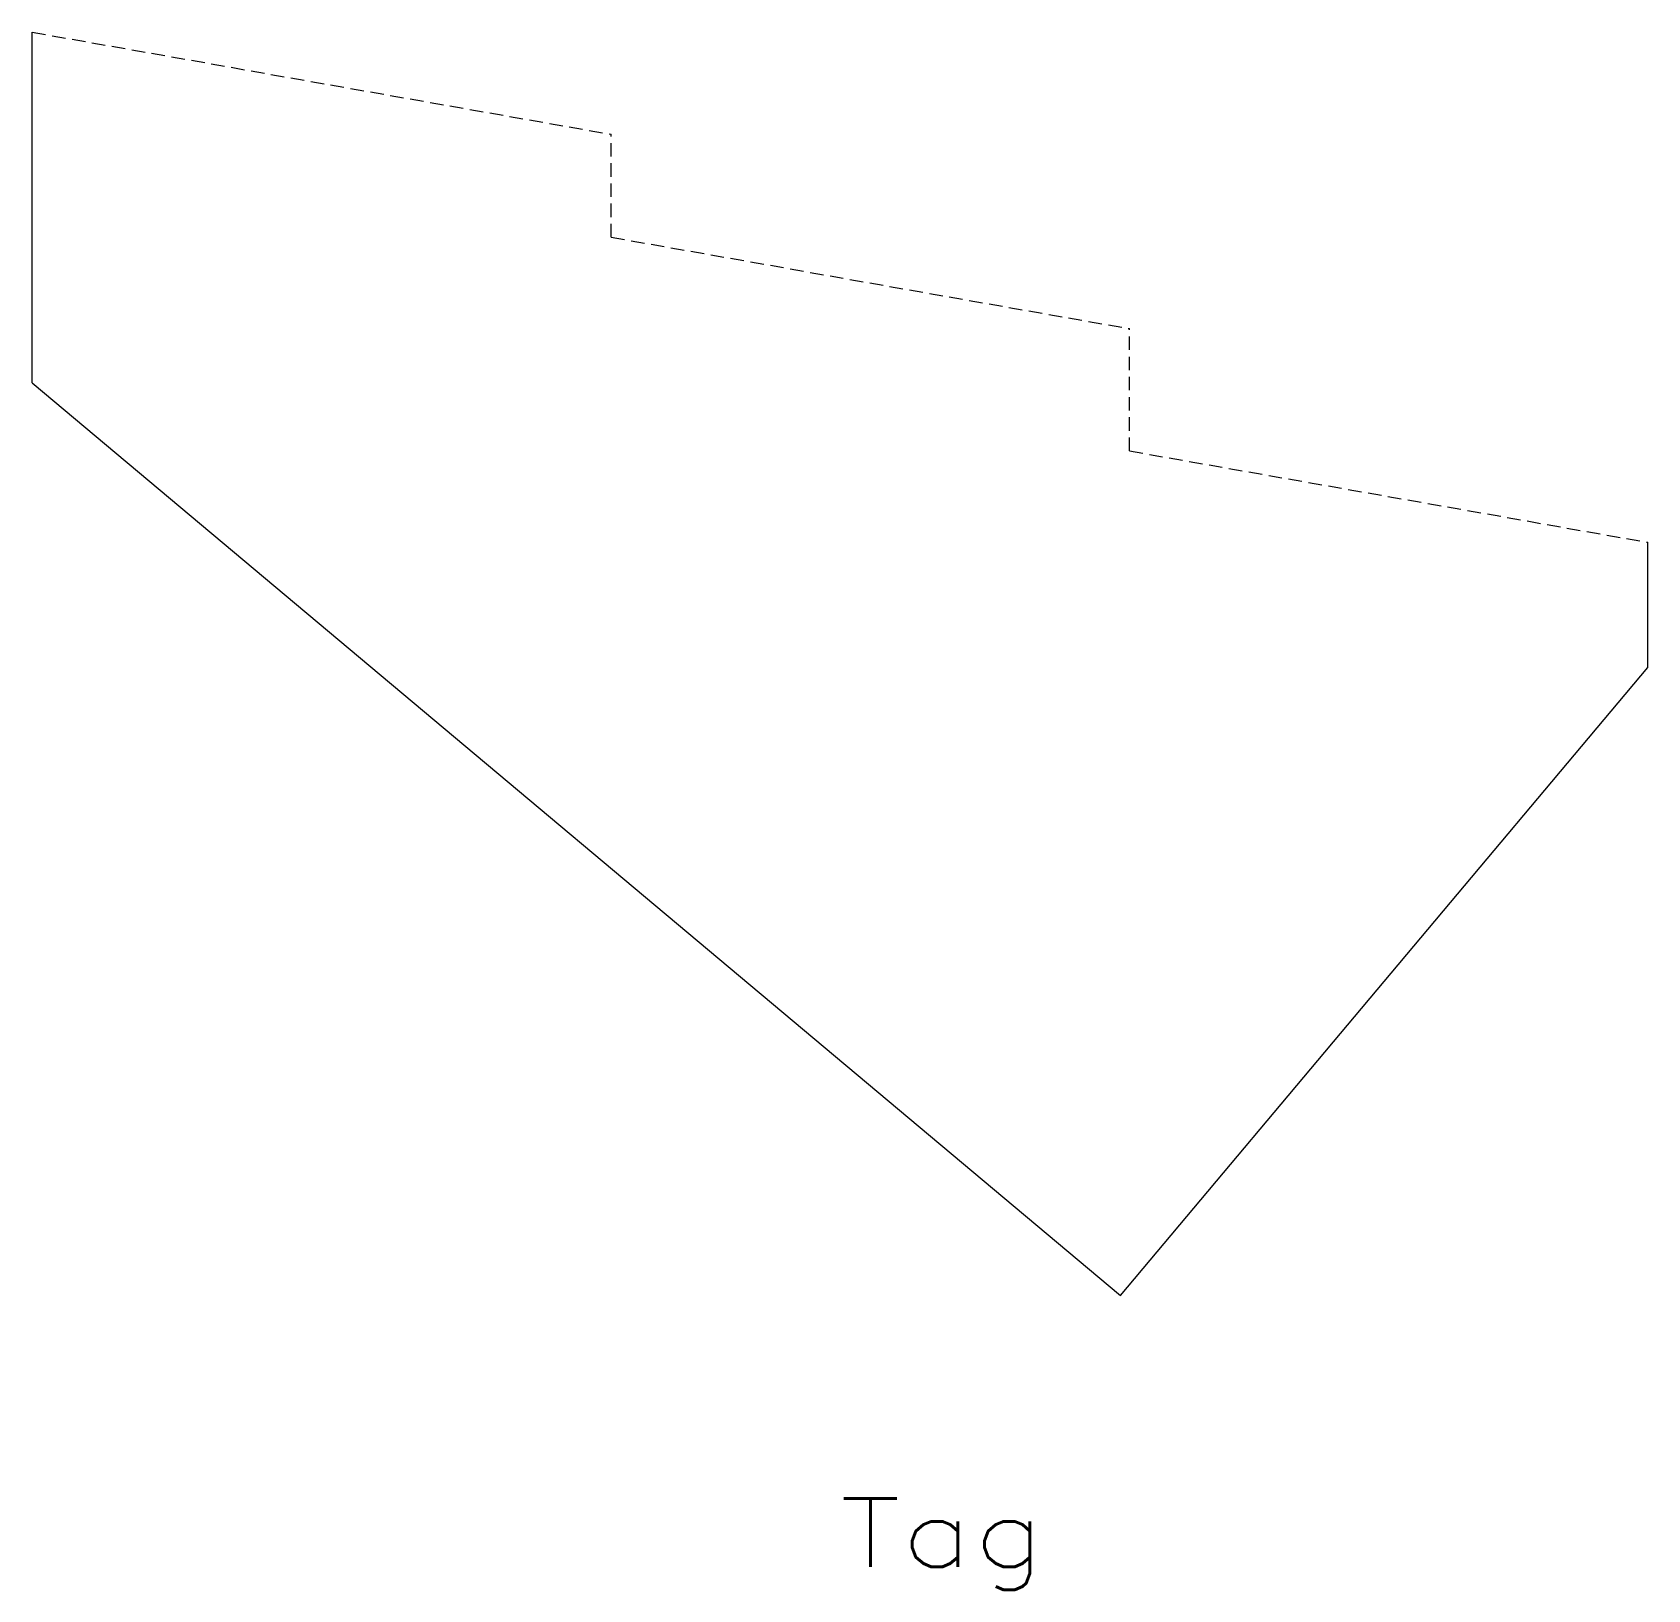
# Model space of a CAD drawing. Header units: inches. Extents: x -15 to 15, y -17.2 to 11.8.
import ezdxf
from ezdxf.enums import TextEntityAlignment as Align

# ---------------------------------------------------------------- set-up
doc = ezdxf.new("R2010")
doc.units = ezdxf.units.IN
doc.header["$MEASUREMENT"] = 0
doc.linetypes.add('DASHED', pattern=[0.75, 0.5, -0.25])
doc.linetypes.add('HIDDEN', pattern=[0.375, 0.25, -0.125])
doc.layers.get('0').update_dxf_attribs({"lineweight": 0})
doc.layers.add('FUTURE-18DH', color=6, linetype='DASHED', lineweight=0, true_color=0xff00ff)
doc.styles.add('_TCW_TXTSTY_1', font='TXT.SHX')

msp = doc.modelspace()

# ---------------------------------------------------------------- linework, layer by layer
at = {"layer": 'FUTURE-18DH', "color": 7, "linetype": 'HIDDEN'}
for p, q in [((-15.035, 11.775), (-4.285, 9.88)), ((-4.285, 7.967), (-4.285, 9.88)), ((-4.285, 7.967), (5.338, 6.27)), ((5.338, 3.999), (5.338, 6.27)), ((5.338, 3.999), (14.961, 2.302))]:
    msp.add_line(p, q, dxfattribs=at)
at = {"layer": 'FUTURE-18DH', "color": 7, "linetype": 'Continuous'}
for p, q in [((-15.035, 5.263), (-15.035, 11.775)), ((-15.035, 5.263), (5.172, -11.694)), ((14.961, -0.027), (14.961, 2.302)), ((5.172, -11.694), (14.961, -0.027))]:
    msp.add_line(p, q, dxfattribs=at)

# ---------------------------------------------------------------- texts
at = {"color": 7, "linetype": 'Continuous', "style": '_TCW_TXTSTY_1', "width": 1.166667}
msp.add_text('Tag', height=1.27, dxfattribs=at).set_placement((-0.037, -16.733), (3.773, -16.733), align=Align.FIT)

doc.saveas('drawing.dxf')
